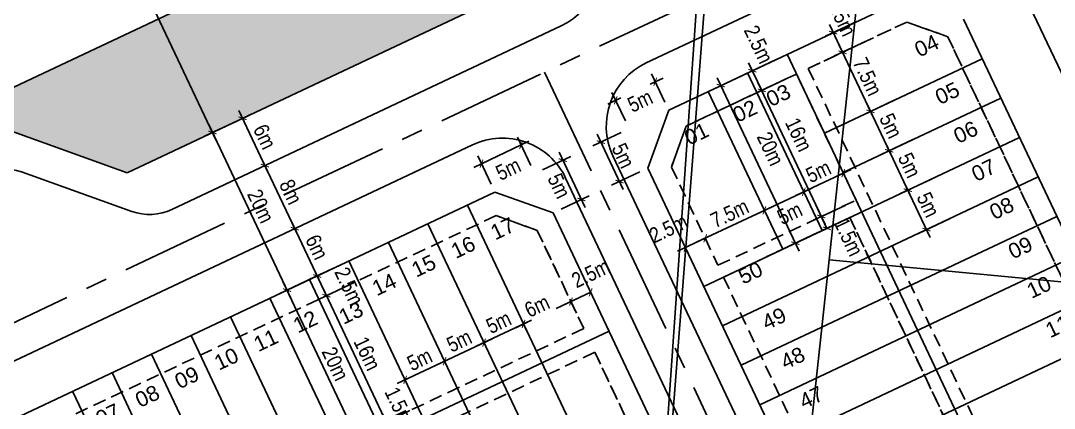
# Model space of a CAD drawing. Extents: x 597165 to 598689, y 1181586 to 1183364.
# Drawn here: x 597749 to 597867.4, y 1182263.5 to 1182307.9 of the extents above; entities that cross this region are included whole.
import ezdxf
from ezdxf.enums import TextEntityAlignment as Align

# ---------------------------------------------------------------- set-up
doc = ezdxf.new("R2010")
doc.units = 0
doc.header["$MEASUREMENT"] = 0
doc.linetypes.add('CENTER', pattern=[2, 1.25, -0.25, 0.25, -0.25])
doc.linetypes.add('DASHED', pattern=[0.75, 0.5, -0.25])
doc.layers.get('0').update_dxf_attribs({"linetype": 'CONTINUOUS'})
doc.layers.get('DEFPOINTS').update_dxf_attribs({"color": 8, "linetype": 'CONTINUOUS'})
for name, color, linetype in [('CGXD', 3, 'CONTINUOUS'), ('DIM-T', 7, 'CONTINUOUS'), ('HA-CAY-XANH-KO', 3, 'CONTINUOUS'), ('NEN-HT', 8, 'CONTINUOUS'), ('NET-LE-CO', 3, 'CONTINUOUS'), ('NET-LENGOAI', 4, 'CONTINUOUS'), ('NET-LETRONG', 5, 'CONTINUOUS'), ('NET-PLO', 2, 'CONTINUOUS'), ('NET-TIM', 2, 'CENTER'), ('TEXT-SOLO', 7, 'CONTINUOUS')]:
    doc.layers.add(name, color=color, linetype=linetype)
doc.styles.add('AVO', font='VHELVEN.TTF')
doc.styles.add('VHEL-C-R', font='VHELVCN.TTF')
doc.dimstyles.new('TL1000', dxfattribs={"dimscale": 0, "dimtxt": 2, "dimasz": 0.7, "dimexe": 1, "dimexo": 1, "dimgap": 0.5, "dimtad": 1, "dimdec": 1, "dimzin": 12, "dimtxsty": 'VHEL-C-R', "dimblk1": 'ARCHTICK', "dimblk2": 'ARCHTICK', "dimsah": 1, "dimcen": -0.09, "dimdle": 1, "dimclrd": 256, "dimclre": 256, "dimclrt": 256, "dimazin": 3, "dimtfac": 0.005, "dimtdec": 1, "dimtix": 1, "dimtmove": 0, "dimatfit": 3, "dimtolj": 1, "dimtzin": 0})
pattern_1 = [(37.26582263, (0, 0), (-0.11023521, 3.854130278), [0, -3.04, 0, -3.4, 0, -3.25]), (7.26582263, (0, 0), (3.562592942, 5.629778284), [0, -1.64, 0, -2.74, 0, -1.05]), (327.26582263, (-2.46, 0.01), (6.228277961, -0.014137947), [0, -1, 0, -3.6, 0, -4.7]), (317.26582263, (-2.46, 0.01), (6.019377384, 1.73076346), [0, -0.5, 0, -2.36, 0, -2.7])]

# ---------------------------------------------------------------- blocks, each defined once
blk = doc.blocks.new('_ARCHTICK')
at = {"color": 0, "linetype": 'BYBLOCK', "const_width": 0.15}
blk.add_lwpolyline([(-0.5, -0.5), (0.5, 0.5)], dxfattribs=at)
blk = doc.blocks.new('*D509')
at = {"linetype": 'BYBLOCK'}
for p, q in [((597773.95, 1182297.65), (597777.36, 1182290.42)), ((597774.98, 1182297.03), (597775.28, 1182297.17)), ((597777.54, 1182291.61), (597777.84, 1182291.75))]:
    blk.add_line(p, q, dxfattribs=at)
at = {"layer": 'DEFPOINTS', "color": 0, "linetype": 'BYBLOCK'}
for p in [(597774.07, 1182296.6), (597776.63, 1182291.18), (597776.94, 1182291.32)]:
    blk.add_point(p, dxfattribs=at)
at = {"linetype": 'BYBLOCK', "xscale": 0.7, "yscale": 0.7, "zscale": 0.7}
for p, rotation in [((597774.37, 1182296.75), 115.282517254843), ((597776.94, 1182291.32), 295.282517254843)]:
    blk.add_blockref('_ARCHTICK', p, dxfattribs=dict(at, rotation=rotation))
at = {"linetype": 'BYBLOCK', "insert": (597776.92, 1182294.63), "char_height": 1.75, "attachment_point": 5, "rotation": 295.2825, "style": 'VHEL-C-R'}
blk.add_mtext('\\A1;6m', dxfattribs=at)
blk = doc.blocks.new('*D508')
at = {"linetype": 'BYBLOCK'}
blk.add_line((597779.93, 1182284.99), (597783.34, 1182277.76), dxfattribs=at)
at = {"layer": 'DEFPOINTS', "color": 0, "linetype": 'BYBLOCK'}
for p in [(597780.35, 1182284.09), (597782.92, 1182278.66), (597782.92, 1182278.66)]:
    blk.add_point(p, dxfattribs=at)
at = {"linetype": 'BYBLOCK', "xscale": 0.7, "yscale": 0.7, "zscale": 0.7}
for p, rotation in [((597780.35, 1182284.09), 115.282517254843), ((597782.92, 1182278.66), 295.282517254843)]:
    blk.add_blockref('_ARCHTICK', p, dxfattribs=dict(at, rotation=rotation))
at = {"linetype": 'BYBLOCK', "insert": (597782.89, 1182281.97), "char_height": 1.75, "attachment_point": 5, "rotation": 295.2825, "style": 'VHEL-C-R'}
blk.add_mtext('\\A1;6m', dxfattribs=at)
blk = doc.blocks.new('*D507')
at = {"linetype": 'BYBLOCK'}
blk.add_line((597776.51, 1182292.23), (597780.78, 1182283.18), dxfattribs=at)
at = {"layer": 'DEFPOINTS', "color": 0, "linetype": 'BYBLOCK'}
for p in [(597776.94, 1182291.32), (597780.35, 1182284.09), (597780.35, 1182284.09)]:
    blk.add_point(p, dxfattribs=at)
at = {"linetype": 'BYBLOCK', "xscale": 0.7, "yscale": 0.7, "zscale": 0.7}
for p, rotation in [((597776.94, 1182291.32), 115.282517254843), ((597780.35, 1182284.09), 295.282517254843)]:
    blk.add_blockref('_ARCHTICK', p, dxfattribs=dict(at, rotation=rotation))
at = {"linetype": 'BYBLOCK', "insert": (597779.9, 1182288.3), "char_height": 1.75, "attachment_point": 5, "rotation": 295.2825, "style": 'VHEL-C-R'}
blk.add_mtext('\\A1;8m', dxfattribs=at)
blk = doc.blocks.new('*D506')
at = {"linetype": 'BYBLOCK'}
for p, q in [((597774.85, 1182296.97), (597770.03, 1182294.69)), ((597770.5, 1182296.02), (597779.9, 1182276.13)), ((597783.39, 1182278.89), (597778.57, 1182276.61))]:
    blk.add_line(p, q, dxfattribs=at)
at = {"layer": 'DEFPOINTS', "color": 0, "linetype": 'BYBLOCK'}
for p in [(597775.75, 1182297.4), (597784.29, 1182279.31), (597779.47, 1182277.04)]:
    blk.add_point(p, dxfattribs=at)
at = {"linetype": 'BYBLOCK', "xscale": 0.7, "yscale": 0.7, "zscale": 0.7}
for p, rotation in [((597770.93, 1182295.12), 115.2825172559127), ((597779.47, 1182277.04), 295.2825172559128)]:
    blk.add_blockref('_ARCHTICK', p, dxfattribs=dict(at, rotation=rotation))
at = {"linetype": 'BYBLOCK', "insert": (597776.46, 1182286.67), "char_height": 1.75, "attachment_point": 5, "rotation": 295.2825, "style": 'VHEL-C-R'}
blk.add_mtext('\\A1;20m', dxfattribs=at)
blk = doc.blocks.new('*D446')
at = {"linetype": 'BYBLOCK'}
blk.add_line((597792.1, 1182266.33), (597798.42, 1182269.32), dxfattribs=at)
at = {"layer": 'DEFPOINTS', "color": 0, "linetype": 'BYBLOCK'}
for p in [(597797.52, 1182268.89), (597797.52, 1182268.89), (597793, 1182266.75)]:
    blk.add_point(p, dxfattribs=at)
at = {"linetype": 'BYBLOCK', "xscale": 0.7, "yscale": 0.7, "zscale": 0.7}
for p, rotation in [((597797.52, 1182268.89), 25.28251725275693), ((597793, 1182266.75), 205.282517252757)]:
    blk.add_blockref('_ARCHTICK', p, dxfattribs=dict(at, rotation=rotation))
at = {"linetype": 'BYBLOCK', "insert": (597794.66, 1182269.08), "char_height": 1.75, "attachment_point": 5, "rotation": 25.2825, "style": 'VHEL-C-R'}
blk.add_mtext('\\A1;5m', dxfattribs=at)
blk = doc.blocks.new('*D445')
at = {"linetype": 'BYBLOCK'}
blk.add_line((597796.62, 1182268.46), (597802.95, 1182271.45), dxfattribs=at)
at = {"layer": 'DEFPOINTS', "color": 0, "linetype": 'BYBLOCK'}
for p in [(597802.04, 1182271.02), (597802.04, 1182271.02), (597797.52, 1182268.89)]:
    blk.add_point(p, dxfattribs=at)
at = {"linetype": 'BYBLOCK', "xscale": 0.7, "yscale": 0.7, "zscale": 0.7}
for p, rotation in [((597802.04, 1182271.02), 25.28251725275696), ((597797.52, 1182268.89), 205.282517252757)]:
    blk.add_blockref('_ARCHTICK', p, dxfattribs=dict(at, rotation=rotation))
at = {"linetype": 'BYBLOCK', "insert": (597799.19, 1182271.22), "char_height": 1.75, "attachment_point": 5, "rotation": 25.2825, "style": 'VHEL-C-R'}
blk.add_mtext('\\A1;5m', dxfattribs=at)
blk = doc.blocks.new('*D444')
at = {"linetype": 'BYBLOCK'}
for p, q in [((597801.14, 1182270.6), (597807.47, 1182273.59)), ((597806.72, 1182272.82), (597806.99, 1182272.26))]:
    blk.add_line(p, q, dxfattribs=at)
at = {"layer": 'DEFPOINTS', "color": 0, "linetype": 'BYBLOCK'}
for p in [(597806.3, 1182273.72), (597806.56, 1182273.16), (597802.04, 1182271.02)]:
    blk.add_point(p, dxfattribs=at)
at = {"linetype": 'BYBLOCK', "xscale": 0.7, "yscale": 0.7, "zscale": 0.7}
for p, rotation in [((597806.56, 1182273.16), 25.28251725275696), ((597802.04, 1182271.02), 205.282517252757)]:
    blk.add_blockref('_ARCHTICK', p, dxfattribs=dict(at, rotation=rotation))
at = {"linetype": 'BYBLOCK', "insert": (597803.71, 1182273.35), "char_height": 1.75, "attachment_point": 5, "rotation": 25.2825, "style": 'VHEL-C-R'}
blk.add_mtext('\\A1;5m', dxfattribs=at)
blk = doc.blocks.new('*D443')
at = {"linetype": 'BYBLOCK'}
for p, q in [((597812.89, 1182276.15), (597810.3, 1182274.93)), ((597812.07, 1182275.54), (597812.42, 1182274.82)), ((597805.66, 1182272.73), (597807.01, 1182273.37)), ((597806.72, 1182272.82), (597806.99, 1182272.26))]:
    blk.add_line(p, q, dxfattribs=at)
at = {"layer": 'DEFPOINTS', "color": 0, "linetype": 'BYBLOCK'}
for p in [(597811.65, 1182276.45), (597811.99, 1182275.72), (597806.3, 1182273.72)]:
    blk.add_point(p, dxfattribs=at)
at = {"linetype": 'BYBLOCK', "xscale": 0.7, "yscale": 0.7, "zscale": 0.7}
for p, rotation in [((597811.99, 1182275.72), 25.28251725275696), ((597806.56, 1182273.16), 205.282517252757)]:
    blk.add_blockref('_ARCHTICK', p, dxfattribs=dict(at, rotation=rotation))
at = {"linetype": 'BYBLOCK', "insert": (597808.11, 1182275.21), "char_height": 1.75, "attachment_point": 5, "rotation": 25.2825, "style": 'VHEL-C-R'}
blk.add_mtext('\\A1;6m', dxfattribs=at)
blk = doc.blocks.new('*D442')
at = {"linetype": 'BYBLOCK'}
for p, q in [((597811.08, 1182275.3), (597814.25, 1182276.79)), ((597814.2, 1182276.9), (597814.68, 1182275.89)), ((597812.07, 1182275.54), (597812.42, 1182274.82))]:
    blk.add_line(p, q, dxfattribs=at)
at = {"layer": 'DEFPOINTS', "color": 0, "linetype": 'BYBLOCK'}
for p in [(597813.77, 1182277.81), (597811.65, 1182276.45), (597814.25, 1182276.79)]:
    blk.add_point(p, dxfattribs=at)
at = {"linetype": 'BYBLOCK', "xscale": 0.7, "yscale": 0.7, "zscale": 0.7}
for p, rotation in [((597811.99, 1182275.72), 205.282517252757), ((597814.25, 1182276.79), 25.28251725275696)]:
    blk.add_blockref('_ARCHTICK', p, dxfattribs=dict(at, rotation=rotation))
at = {"linetype": 'BYBLOCK', "insert": (597814.26, 1182278.96), "char_height": 1.75, "attachment_point": 5, "rotation": 25.2825, "style": 'VHEL-C-R'}
blk.add_mtext('\\A1;2.5m', dxfattribs=at)
blk = doc.blocks.new('*D441')
at = {"linetype": 'BYBLOCK'}
for p, q in [((597824.19, 1182281.49), (597827.36, 1182282.98)), ((597827.42, 1182282.85), (597827.79, 1182282.08))]:
    blk.add_line(p, q, dxfattribs=at)
at = {"layer": 'DEFPOINTS', "color": 0, "linetype": 'BYBLOCK'}
for p in [(597826.99, 1182283.76), (597827.36, 1182282.98), (597825.1, 1182281.92)]:
    blk.add_point(p, dxfattribs=at)
at = {"linetype": 'BYBLOCK', "xscale": 0.7, "yscale": 0.7, "zscale": 0.7}
for p, rotation in [((597827.36, 1182282.98), 25.28251725275696), ((597825.1, 1182281.92), 205.282517252757)]:
    blk.add_blockref('_ARCHTICK', p, dxfattribs=dict(at, rotation=rotation))
at = {"linetype": 'BYBLOCK', "insert": (597823.17, 1182284.11), "char_height": 1.75, "attachment_point": 5, "rotation": 25.2825, "style": 'VHEL-C-R'}
blk.add_mtext('\\A1;2.5m', dxfattribs=at)
blk = doc.blocks.new('*D440')
at = {"linetype": 'BYBLOCK'}
for p, q in [((597826.46, 1182282.56), (597835.05, 1182286.61)), ((597834.18, 1182286.1), (597834.57, 1182285.28)), ((597827.42, 1182282.85), (597827.79, 1182282.08))]:
    blk.add_line(p, q, dxfattribs=at)
at = {"layer": 'DEFPOINTS', "color": 0, "linetype": 'BYBLOCK'}
for p in [(597833.75, 1182287.01), (597834.14, 1182286.19), (597826.99, 1182283.76)]:
    blk.add_point(p, dxfattribs=at)
at = {"linetype": 'BYBLOCK', "xscale": 0.7, "yscale": 0.7, "zscale": 0.7}
for p, rotation in [((597834.14, 1182286.19), 25.28251725275696), ((597827.36, 1182282.98), 205.282517252757)]:
    blk.add_blockref('_ARCHTICK', p, dxfattribs=dict(at, rotation=rotation))
at = {"linetype": 'BYBLOCK', "insert": (597830.16, 1182285.84), "char_height": 1.75, "attachment_point": 5, "rotation": 25.2825, "style": 'VHEL-C-R'}
blk.add_mtext('\\A1;7.5m', dxfattribs=at)
blk = doc.blocks.new('*D439')
at = {"linetype": 'BYBLOCK'}
for p, q in [((597833.24, 1182285.76), (597839.57, 1182288.75)), ((597834.18, 1182286.1), (597834.57, 1182285.28))]:
    blk.add_line(p, q, dxfattribs=at)
at = {"layer": 'DEFPOINTS', "color": 0, "linetype": 'BYBLOCK'}
for p in [(597838.66, 1182288.32), (597838.66, 1182288.32), (597833.75, 1182287.01)]:
    blk.add_point(p, dxfattribs=at)
at = {"linetype": 'BYBLOCK', "xscale": 0.7, "yscale": 0.7, "zscale": 0.7}
for p, rotation in [((597838.66, 1182288.32), 25.28251725275696), ((597834.14, 1182286.19), 205.282517252757)]:
    blk.add_blockref('_ARCHTICK', p, dxfattribs=dict(at, rotation=rotation))
at = {"linetype": 'BYBLOCK', "insert": (597837.05, 1182285.85), "char_height": 1.75, "attachment_point": 5, "rotation": 25.2825, "style": 'VHEL-C-R'}
blk.add_mtext('\\A1;5m', dxfattribs=at)
blk = doc.blocks.new('*D438')
at = {"linetype": 'BYBLOCK'}
for p, q in [((597837.76, 1182287.89), (597844.09, 1182290.88)), ((597843.58, 1182289.62), (597843.61, 1182289.55))]:
    blk.add_line(p, q, dxfattribs=at)
at = {"layer": 'DEFPOINTS', "color": 0, "linetype": 'BYBLOCK'}
for p in [(597843.15, 1182290.52), (597843.18, 1182290.46), (597838.66, 1182288.32)]:
    blk.add_point(p, dxfattribs=at)
at = {"linetype": 'BYBLOCK', "xscale": 0.7, "yscale": 0.7, "zscale": 0.7}
for p, rotation in [((597843.18, 1182290.46), 25.28251725275696), ((597838.66, 1182288.32), 205.282517252757)]:
    blk.add_blockref('_ARCHTICK', p, dxfattribs=dict(at, rotation=rotation))
at = {"linetype": 'BYBLOCK', "insert": (597840.33, 1182290.65), "char_height": 1.75, "attachment_point": 5, "rotation": 25.2825, "style": 'VHEL-C-R'}
blk.add_mtext('\\A1;5m', dxfattribs=at)
blk = doc.blocks.new('*D289')
at = {"linetype": 'BYBLOCK'}
for p, q in [((597785.63, 1182279.94), (597782.01, 1182278.24)), ((597782.49, 1182279.57), (597783.98, 1182276.4)), ((597786.7, 1182277.68), (597783.08, 1182275.97))]:
    blk.add_line(p, q, dxfattribs=at)
at = {"layer": 'DEFPOINTS', "color": 0, "linetype": 'BYBLOCK'}
for p in [(597786.53, 1182280.37), (597787.6, 1182278.11), (597783.98, 1182276.4)]:
    blk.add_point(p, dxfattribs=at)
at = {"linetype": 'BYBLOCK', "xscale": 0.7, "yscale": 0.7, "zscale": 0.7}
for p, rotation in [((597782.92, 1182278.66), 115.2825172516175), ((597783.98, 1182276.4), 295.2825172516174)]:
    blk.add_blockref('_ARCHTICK', p, dxfattribs=dict(at, rotation=rotation))
at = {"linetype": 'BYBLOCK', "insert": (597786.58, 1182277.48), "char_height": 1.75, "attachment_point": 5, "rotation": 295.2825, "style": 'VHEL-C-R'}
blk.add_mtext('\\A1;2.5m', dxfattribs=at)
blk = doc.blocks.new('*D288')
at = {"linetype": 'BYBLOCK'}
for p, q in [((597783.56, 1182277.31), (597791.24, 1182261.03)), ((597793.53, 1182263.22), (597789.91, 1182261.51))]:
    blk.add_line(p, q, dxfattribs=at)
at = {"layer": 'DEFPOINTS', "color": 0, "linetype": 'BYBLOCK'}
for p in [(597787.6, 1182278.11), (597794.43, 1182263.64), (597790.82, 1182261.93)]:
    blk.add_point(p, dxfattribs=at)
at = {"linetype": 'BYBLOCK', "xscale": 0.7, "yscale": 0.7, "zscale": 0.7}
for p, rotation in [((597783.98, 1182276.4), 115.2825172516175), ((597790.82, 1182261.93), 295.2825172516174)]:
    blk.add_blockref('_ARCHTICK', p, dxfattribs=dict(at, rotation=rotation))
at = {"linetype": 'BYBLOCK', "insert": (597788.66, 1182269.76), "char_height": 1.75, "attachment_point": 5, "rotation": 295.2825, "style": 'VHEL-C-R'}
blk.add_mtext('\\A1;16m', dxfattribs=at)
blk = doc.blocks.new('*D287')
at = {"linetype": 'BYBLOCK'}
for p, q in [((597790.39, 1182262.84), (597791.46, 1182260.58)), ((597794.17, 1182261.86), (597790.55, 1182260.15))]:
    blk.add_line(p, q, dxfattribs=at)
at = {"layer": 'DEFPOINTS', "color": 0, "linetype": 'BYBLOCK'}
for p in [(597794.43, 1182263.64), (597795.07, 1182262.29), (597791.46, 1182260.58)]:
    blk.add_point(p, dxfattribs=at)
at = {"linetype": 'BYBLOCK', "xscale": 0.7, "yscale": 0.7, "zscale": 0.7}
for p, rotation in [((597790.82, 1182261.93), 115.2825172516175), ((597791.46, 1182260.58), 295.2825172516174)]:
    blk.add_blockref('_ARCHTICK', p, dxfattribs=dict(at, rotation=rotation))
at = {"linetype": 'BYBLOCK', "insert": (597792.33, 1182263.73), "char_height": 1.75, "attachment_point": 5, "rotation": 295.2825, "style": 'VHEL-C-R'}
blk.add_mtext('\\A1;1.5m', dxfattribs=at)
blk = doc.blocks.new('*D283')
at = {"linetype": 'BYBLOCK'}
for p, q in [((597785.8, 1182280.03), (597778.57, 1182276.61)), ((597779.04, 1182277.94), (597788.44, 1182258.05)), ((597794.34, 1182261.94), (597787.11, 1182258.52))]:
    blk.add_line(p, q, dxfattribs=at)
at = {"layer": 'DEFPOINTS', "color": 0, "linetype": 'BYBLOCK'}
for p in [(597786.7, 1182280.45), (597795.25, 1182262.37), (597788.01, 1182258.95)]:
    blk.add_point(p, dxfattribs=at)
at = {"linetype": 'BYBLOCK', "xscale": 0.7, "yscale": 0.7, "zscale": 0.7}
for p, rotation in [((597779.47, 1182277.04), 115.2825172557225), ((597788.01, 1182258.95), 295.2825172557224)]:
    blk.add_blockref('_ARCHTICK', p, dxfattribs=dict(at, rotation=rotation))
at = {"linetype": 'BYBLOCK', "insert": (597785, 1182268.59), "char_height": 1.75, "attachment_point": 5, "rotation": 295.2825, "style": 'VHEL-C-R'}
blk.add_mtext('\\A1;20m', dxfattribs=at)
blk = doc.blocks.new('*D277')
at = {"linetype": 'BYBLOCK'}
for p, q in [((597844.74, 1182307.87), (597841.13, 1182306.16)), ((597841.6, 1182307.49), (597843.1, 1182304.32)), ((597845.81, 1182305.6), (597842.19, 1182303.9))]:
    blk.add_line(p, q, dxfattribs=at)
at = {"layer": 'DEFPOINTS', "color": 0, "linetype": 'BYBLOCK'}
for p in [(597845.65, 1182308.29), (597846.71, 1182306.03), (597843.1, 1182304.32)]:
    blk.add_point(p, dxfattribs=at)
at = {"linetype": 'BYBLOCK', "xscale": 0.7, "yscale": 0.7, "zscale": 0.7}
for p, rotation in [((597842.03, 1182306.58), 115.2825172538964), ((597843.1, 1182304.32), 295.2825172538964)]:
    blk.add_blockref('_ARCHTICK', p, dxfattribs=dict(at, rotation=rotation))
at = {"linetype": 'BYBLOCK', "insert": (597842.99, 1182308.35), "char_height": 1.75, "attachment_point": 5, "rotation": 295.2825, "style": 'VHEL-C-R'}
blk.add_mtext('\\A1;2.5m', dxfattribs=at)
blk = doc.blocks.new('*D276')
at = {"linetype": 'BYBLOCK'}
for p, q in [((597842.67, 1182305.23), (597846.73, 1182296.64)), ((597849.01, 1182298.82), (597845.4, 1182297.11))]:
    blk.add_line(p, q, dxfattribs=at)
at = {"layer": 'DEFPOINTS', "color": 0, "linetype": 'BYBLOCK'}
for p in [(597846.71, 1182306.03), (597849.92, 1182299.25), (597846.3, 1182297.54)]:
    blk.add_point(p, dxfattribs=at)
at = {"linetype": 'BYBLOCK', "xscale": 0.7, "yscale": 0.7, "zscale": 0.7}
for p, rotation in [((597843.1, 1182304.32), 115.2825172538964), ((597846.3, 1182297.54), 295.2825172538964)]:
    blk.add_blockref('_ARCHTICK', p, dxfattribs=dict(at, rotation=rotation))
at = {"linetype": 'BYBLOCK', "insert": (597845.96, 1182301.53), "char_height": 1.75, "attachment_point": 5, "rotation": 295.2825, "style": 'VHEL-C-R'}
blk.add_mtext('\\A1;7.5m', dxfattribs=at)
blk = doc.blocks.new('*D275')
at = {"linetype": 'BYBLOCK'}
for p, q in [((597845.87, 1182298.45), (597848.86, 1182292.12)), ((597851.15, 1182294.3), (597847.53, 1182292.59))]:
    blk.add_line(p, q, dxfattribs=at)
at = {"layer": 'DEFPOINTS', "color": 0, "linetype": 'BYBLOCK'}
for p in [(597849.92, 1182299.25), (597852.05, 1182294.73), (597848.44, 1182293.02)]:
    blk.add_point(p, dxfattribs=at)
at = {"linetype": 'BYBLOCK', "xscale": 0.7, "yscale": 0.7, "zscale": 0.7}
for p, rotation in [((597846.3, 1182297.54), 115.2825172538964), ((597848.44, 1182293.02), 295.2825172538964)]:
    blk.add_blockref('_ARCHTICK', p, dxfattribs=dict(at, rotation=rotation))
at = {"linetype": 'BYBLOCK', "insert": (597848.63, 1182295.88), "char_height": 1.75, "attachment_point": 5, "rotation": 295.2825, "style": 'VHEL-C-R'}
blk.add_mtext('\\A1;5m', dxfattribs=at)
blk = doc.blocks.new('*D274')
at = {"linetype": 'BYBLOCK'}
for p, q in [((597848.01, 1182293.92), (597851, 1182287.6)), ((597853.28, 1182289.78), (597849.67, 1182288.07))]:
    blk.add_line(p, q, dxfattribs=at)
at = {"layer": 'DEFPOINTS', "color": 0, "linetype": 'BYBLOCK'}
for p in [(597852.05, 1182294.73), (597854.19, 1182290.21), (597850.57, 1182288.5)]:
    blk.add_point(p, dxfattribs=at)
at = {"linetype": 'BYBLOCK', "xscale": 0.7, "yscale": 0.7, "zscale": 0.7}
for p, rotation in [((597848.44, 1182293.02), 115.2825172538964), ((597850.57, 1182288.5), 295.2825172538964)]:
    blk.add_blockref('_ARCHTICK', p, dxfattribs=dict(at, rotation=rotation))
at = {"linetype": 'BYBLOCK', "insert": (597850.76, 1182291.36), "char_height": 1.75, "attachment_point": 5, "rotation": 295.2825, "style": 'VHEL-C-R'}
blk.add_mtext('\\A1;5m', dxfattribs=at)
blk = doc.blocks.new('*D273')
at = {"linetype": 'BYBLOCK'}
for p, q in [((597835.48, 1182303.49), (597831.86, 1182301.78)), ((597832.34, 1182303.11), (597833.84, 1182299.95)), ((597836.55, 1182301.23), (597832.93, 1182299.52))]:
    blk.add_line(p, q, dxfattribs=at)
at = {"layer": 'DEFPOINTS', "color": 0, "linetype": 'BYBLOCK'}
for p in [(597836.38, 1182303.92), (597837.45, 1182301.66), (597833.84, 1182299.95)]:
    blk.add_point(p, dxfattribs=at)
at = {"linetype": 'BYBLOCK', "xscale": 0.7, "yscale": 0.7, "zscale": 0.7}
for p, rotation in [((597832.77, 1182302.21), 115.2825172514839), ((597833.84, 1182299.95), 295.2825172514839)]:
    blk.add_blockref('_ARCHTICK', p, dxfattribs=dict(at, rotation=rotation))
at = {"linetype": 'BYBLOCK', "insert": (597833.48, 1182305.22), "char_height": 1.75, "attachment_point": 5, "rotation": 295.2825, "style": 'VHEL-C-R'}
blk.add_mtext('\\A1;2.5m', dxfattribs=at)
blk = doc.blocks.new('*D272')
at = {"linetype": 'BYBLOCK'}
for p, q in [((597833.41, 1182300.85), (597841.1, 1182284.58)), ((597843.38, 1182286.76), (597839.76, 1182285.05))]:
    blk.add_line(p, q, dxfattribs=at)
at = {"layer": 'DEFPOINTS', "color": 0, "linetype": 'BYBLOCK'}
for p in [(597837.45, 1182301.66), (597844.29, 1182287.19), (597840.67, 1182285.48)]:
    blk.add_point(p, dxfattribs=at)
at = {"linetype": 'BYBLOCK', "xscale": 0.7, "yscale": 0.7, "zscale": 0.7}
for p, rotation in [((597833.84, 1182299.95), 115.2825172514839), ((597840.67, 1182285.48), 295.2825172514839)]:
    blk.add_blockref('_ARCHTICK', p, dxfattribs=dict(at, rotation=rotation))
at = {"linetype": 'BYBLOCK', "insert": (597838.08, 1182294.87), "char_height": 1.75, "attachment_point": 5, "rotation": 295.2825, "style": 'VHEL-C-R'}
blk.add_mtext('\\A1;16m', dxfattribs=at)
blk = doc.blocks.new('*D271')
at = {"linetype": 'BYBLOCK'}
for p, q in [((597840.24, 1182286.39), (597841.31, 1182284.12)), ((597844.02, 1182285.41), (597840.41, 1182283.7))]:
    blk.add_line(p, q, dxfattribs=at)
at = {"layer": 'DEFPOINTS', "color": 0, "linetype": 'BYBLOCK'}
for p in [(597844.29, 1182287.19), (597844.93, 1182285.83), (597841.31, 1182284.12)]:
    blk.add_point(p, dxfattribs=at)
at = {"linetype": 'BYBLOCK', "xscale": 0.7, "yscale": 0.7, "zscale": 0.7}
for p, rotation in [((597840.67, 1182285.48), 115.2825172514839), ((597841.31, 1182284.12), 295.2825172514839)]:
    blk.add_blockref('_ARCHTICK', p, dxfattribs=dict(at, rotation=rotation))
at = {"linetype": 'BYBLOCK', "insert": (597843.79, 1182283.13), "char_height": 1.75, "attachment_point": 5, "rotation": 295.2825, "style": 'VHEL-C-R'}
blk.add_mtext('\\A1;1.5m', dxfattribs=at)
blk = doc.blocks.new('*D270')
at = {"linetype": 'BYBLOCK'}
for p, q in [((597835.48, 1182303.49), (597828.25, 1182300.07)), ((597828.72, 1182301.4), (597838.12, 1182281.51)), ((597844.02, 1182285.41), (597836.79, 1182281.99))]:
    blk.add_line(p, q, dxfattribs=at)
at = {"layer": 'DEFPOINTS', "color": 0, "linetype": 'BYBLOCK'}
for p in [(597836.38, 1182303.92), (597844.93, 1182285.83), (597837.69, 1182282.42)]:
    blk.add_point(p, dxfattribs=at)
at = {"linetype": 'BYBLOCK', "xscale": 0.7, "yscale": 0.7, "zscale": 0.7}
for p, rotation in [((597829.15, 1182300.5), 115.2825172400892), ((597837.69, 1182282.42), 295.2825172400892)]:
    blk.add_blockref('_ARCHTICK', p, dxfattribs=dict(at, rotation=rotation))
at = {"linetype": 'BYBLOCK', "insert": (597834.83, 1182293.25), "char_height": 1.75, "attachment_point": 5, "rotation": 295.2825, "style": 'VHEL-C-R'}
blk.add_mtext('\\A1;20m', dxfattribs=at)
blk = doc.blocks.new('*D269')
at = {"linetype": 'BYBLOCK'}
for p, q in [((597850.14, 1182289.4), (597853.13, 1182283.07)), ((597855.42, 1182285.26), (597851.8, 1182283.55))]:
    blk.add_line(p, q, dxfattribs=at)
at = {"layer": 'DEFPOINTS', "color": 0, "linetype": 'BYBLOCK'}
for p in [(597854.19, 1182290.21), (597856.32, 1182285.69), (597852.71, 1182283.98)]:
    blk.add_point(p, dxfattribs=at)
at = {"linetype": 'BYBLOCK', "xscale": 0.7, "yscale": 0.7, "zscale": 0.7}
for p, rotation in [((597850.57, 1182288.5), 115.2825172538964), ((597852.71, 1182283.98), 295.2825172538964)]:
    blk.add_blockref('_ARCHTICK', p, dxfattribs=dict(at, rotation=rotation))
at = {"linetype": 'BYBLOCK', "insert": (597852.9, 1182286.83), "char_height": 1.75, "attachment_point": 5, "rotation": 295.2825, "style": 'VHEL-C-R'}
blk.add_mtext('\\A1;5m', dxfattribs=at)
blk = doc.blocks.new('*D189')
at = {"linetype": 'BYBLOCK'}
for p, q in [((597662.85, 1182530.97), (597659.23, 1182529.26)), ((597659.71, 1182530.59), (597771.36, 1182294.22)), ((597773.64, 1182296.4), (597770.03, 1182294.69))]:
    blk.add_line(p, q, dxfattribs=at)
at = {"layer": 'DEFPOINTS', "color": 0, "linetype": 'BYBLOCK'}
for p in [(597663.75, 1182531.4), (597774.55, 1182296.83), (597770.93, 1182295.12)]:
    blk.add_point(p, dxfattribs=at)
at = {"linetype": 'BYBLOCK', "xscale": 0.7, "yscale": 0.7, "zscale": 0.7}
for p, rotation in [((597660.14, 1182529.69), 115.2825172520224), ((597770.93, 1182295.12), 295.2825172520224)]:
    blk.add_blockref('_ARCHTICK', p, dxfattribs=dict(at, rotation=rotation))
at = {"linetype": 'BYBLOCK', "insert": (597716.79, 1182413), "char_height": 1.75, "attachment_point": 5, "rotation": 295.2825, "style": 'VHEL-C-R'}
blk.add_mtext('\\A1;259.4m', dxfattribs=at)
blk = doc.blocks.new('*D90')
at = {"linetype": 'BYBLOCK'}
for p, q in [((597800.85, 1182291.12), (597807.18, 1182294.11)), ((597807.39, 1182291.33), (597805.85, 1182294.59)), ((597802.86, 1182289.19), (597801.32, 1182292.45))]:
    blk.add_line(p, q, dxfattribs=at)
at = {"layer": 'DEFPOINTS', "color": 0, "linetype": 'BYBLOCK'}
for p in [(597806.27, 1182293.68), (597807.81, 1182290.42), (597803.29, 1182288.29)]:
    blk.add_point(p, dxfattribs=at)
at = {"linetype": 'BYBLOCK', "xscale": 0.7, "yscale": 0.7, "zscale": 0.7}
for p, rotation in [((597806.27, 1182293.68), 25.28251725758189), ((597801.75, 1182291.55), 205.2825172575819)]:
    blk.add_blockref('_ARCHTICK', p, dxfattribs=dict(at, rotation=rotation))
at = {"linetype": 'BYBLOCK', "insert": (597804.81, 1182290.93), "char_height": 1.75, "attachment_point": 5, "rotation": 25.2825, "style": 'VHEL-C-R'}
blk.add_mtext('\\A1;5m', dxfattribs=at)
blk = doc.blocks.new('*D89')
at = {"linetype": 'BYBLOCK'}
for p, q in [((597813.62, 1182286.53), (597810.63, 1182292.86)), ((597808.72, 1182290.85), (597811.96, 1182292.38)), ((597810.85, 1182286.33), (597814.09, 1182287.86))]:
    blk.add_line(p, q, dxfattribs=at)
at = {"layer": 'DEFPOINTS', "color": 0, "linetype": 'BYBLOCK'}
for p in [(597811.06, 1182291.95), (597807.81, 1182290.42), (597809.95, 1182285.9)]:
    blk.add_point(p, dxfattribs=at)
at = {"linetype": 'BYBLOCK', "xscale": 0.7, "yscale": 0.7, "zscale": 0.7}
for p, rotation in [((597811.06, 1182291.95), 115.282517249205), ((597813.19, 1182287.43), 295.2825172492049)]:
    blk.add_blockref('_ARCHTICK', p, dxfattribs=dict(at, rotation=rotation))
at = {"linetype": 'BYBLOCK', "insert": (597810.63, 1182288.99), "char_height": 1.75, "attachment_point": 5, "rotation": 295.2825, "style": 'VHEL-C-R'}
blk.add_mtext('\\A1;5m', dxfattribs=at)
blk = doc.blocks.new('*D50')
at = {"linetype": 'BYBLOCK'}
for p, q in [((597822.54, 1182301.37), (597821.06, 1182300.67)), ((597822.75, 1182298.58), (597821.21, 1182301.84)), ((597816.21, 1182298.38), (597817.7, 1182299.08)), ((597818.23, 1182296.45), (597816.69, 1182299.71))]:
    blk.add_line(p, q, dxfattribs=at)
at = {"layer": 'DEFPOINTS', "color": 0, "linetype": 'BYBLOCK'}
for p in [(597817.12, 1182298.81), (597823.18, 1182297.68), (597818.66, 1182295.55)]:
    blk.add_point(p, dxfattribs=at)
at = {"linetype": 'BYBLOCK', "xscale": 0.7, "yscale": 0.7, "zscale": 0.7}
for p, rotation in [((597821.64, 1182300.94), 25.28251725161746), ((597817.12, 1182298.81), 205.2825172516175)]:
    blk.add_blockref('_ARCHTICK', p, dxfattribs=dict(at, rotation=rotation))
at = {"linetype": 'BYBLOCK', "insert": (597819.91, 1182298.74), "char_height": 1.75, "attachment_point": 5, "rotation": 25.2825, "style": 'VHEL-C-R'}
blk.add_mtext('\\A1;5m', dxfattribs=at)
blk = doc.blocks.new('*D49')
at = {"linetype": 'BYBLOCK'}
for p, q in [((597817.75, 1182295.12), (597814.51, 1182293.59)), ((597817.98, 1182288.59), (597814.99, 1182294.92)), ((597819.89, 1182290.6), (597816.65, 1182289.07))]:
    blk.add_line(p, q, dxfattribs=at)
at = {"layer": 'DEFPOINTS', "color": 0, "linetype": 'BYBLOCK'}
for p in [(597818.66, 1182295.55), (597815.42, 1182294.01), (597820.79, 1182291.02)]:
    blk.add_point(p, dxfattribs=at)
at = {"linetype": 'BYBLOCK', "xscale": 0.7, "yscale": 0.7, "zscale": 0.7}
for p, rotation in [((597815.42, 1182294.01), 115.2825172611338), ((597817.55, 1182289.49), 295.2825172611338)]:
    blk.add_blockref('_ARCHTICK', p, dxfattribs=dict(at, rotation=rotation))
at = {"linetype": 'BYBLOCK', "insert": (597817.98, 1182292.46), "char_height": 1.75, "attachment_point": 5, "rotation": 295.2825, "style": 'VHEL-C-R'}
blk.add_mtext('\\A1;5m', dxfattribs=at)

msp = doc.modelspace()

# ---------------------------------------------------------------- hatches: boundary and pattern name
at = {"layer": 'HA-CAY-XANH-KO'}
h = msp.add_hatch(dxfattribs=at)
h.set_pattern_fill('AR-SAND', color=256, scale=2, angle=359.765823, style=0)
h.set_pattern_definition(pattern_1)
h.paths.add_polyline_path([(597753.0888, 1182385.5849, -0.41421356), (597755.7514, 1182384.6307), (597785.3268, 1182322.0139, -0.41421356), (597783.5376, 1182317.0216), (597733.3543, 1182293.3188, 0.41364605), (597732.3984, 1182290.6597), (597733.0036, 1182289.3718), (597746.5184, 1182295.7552), (597761.1627, 1182290.5068), (597806.7294, 1182312.029, 0.41421356), (597808.5186, 1182317.0214), (597761.2539, 1182417.0899), (597752.0273, 1182412.7319), (597796.4074, 1182318.8365, -0.55031152), (597803.544, 1182314.316, -1), (597793.544, 1182314.316, -0.2900633), (597796.4074, 1182318.8365), (597752.0273, 1182412.7319), (597733.3696, 1182403.9194, 0.42078461), (597732.4349, 1182401.2166, -0.00559574), (597732.4154, 1182401.2569), (597741.3841, 1182382.2684, 0.29013646), (597743.1925, 1182381.1225, 0.11076548), (597744.0467, 1182381.3141)])
h.paths.add_polyline_path([(597634.5643, 1182290.8952), (597615.5759, 1182281.9265), (597591.4588, 1182332.9868), (597588.3336, 1182324.2668), (597630.7593, 1182234.4437), (597637.4158, 1182232.0581), (597696.0978, 1182259.775), (597701.3463, 1182274.4193), (597714.9193, 1182280.8302), (597714.3174, 1182282.111, 0.4147813), (597711.6531, 1182283.0688), (597651.6476, 1182254.7267)])
h.paths.add_polyline_path([(597784.6041, 1182304.8138), (597800.8115, 1182304.7476), (597800.8309, 1182309.4983), (597784.6235, 1182309.5645)], flags=24)
h = msp.add_hatch(dxfattribs=at)
h.set_pattern_fill('AR-SAND', color=256, scale=2, angle=359.765823, style=0)
h.set_pattern_definition(pattern_1)
h.paths.add_polyline_path([(597743.5417, 1182333.2123, 0.41421356), (597740.8791, 1182334.1666), (597719.027, 1182323.8453, 0.41320541), (597718.0698, 1182321.1889), (597727.6695, 1182300.7221, 0.2906618), (597729.4796, 1182299.5727, 0.11076548), (597730.3337, 1182299.7643), (597752.2409, 1182310.1116, 0.41421356), (597753.1951, 1182312.7742)])

# ---------------------------------------------------------------- linework, layer by layer
at = {"layer": 'CGXD', "linetype": 'DASHED', "ltscale": 3}
for p, q in [((597839.1694, 1182302.4677), (597850.4399, 1182307.7911)), ((597850.4399, 1182307.7911), (597855.1468, 1182306.1042)), ((597855.1468, 1182306.1042), (597909.3373, 1182191.3727)), ((597839.1694, 1182302.4677), (597895.3295, 1182183.5662)), ((597825.1862, 1182295.8631), (597837.8131, 1182301.8271)), ((597844.6464, 1182287.3597), (597837.8131, 1182301.8271)), ((597823.4993, 1182291.1563), (597825.1862, 1182295.8631)), ((597823.4993, 1182291.1563), (597828.8227, 1182279.8858)), ((597828.8227, 1182279.8858), (597844.6464, 1182287.3597)), ((597803.4209, 1182285.5828), (597731.1481, 1182251.4466)), ((597803.4209, 1182285.5828), (597808.1277, 1182283.8959)), ((597829.4633, 1182278.5295), (597843.9307, 1182285.3628)), ((597843.9307, 1182285.3628), (597892.4412, 1182182.657)), ((597808.1277, 1182283.8959), (597813.4511, 1182272.6254)), ((597829.4633, 1182278.5295), (597875.4323, 1182181.2045)), ((597813.4511, 1182272.6254), (597734.7845, 1182235.4693)), ((597814.7323, 1182269.9127), (597736.0658, 1182232.7566)), ((597814.7323, 1182269.9127), (597820.0557, 1182258.6422))]:
    msp.add_line(p, q, dxfattribs=at)
for points in [[(597855.1468, 1182306.1042), (597850.4399, 1182307.7911), (597839.1694, 1182302.4677), (597895.3295, 1182183.5662), (597907.6144, 1182187.4334), (597909.3373, 1182191.3727)], [(597837.8131, 1182301.8271), (597825.1862, 1182295.8631), (597823.4993, 1182291.1563), (597828.8227, 1182279.8858), (597844.6464, 1182287.3597)], [(597813.4511, 1182272.6254), (597808.1277, 1182283.8959), (597803.4209, 1182285.5828), (597731.1481, 1182251.4466), (597729.4612, 1182246.7398), (597734.7845, 1182235.4693)], [(597843.9307, 1182285.3628), (597829.4633, 1182278.5295), (597875.4323, 1182181.2045), (597880.6198, 1182178.9357), (597892.4412, 1182182.657)], [(597818.3687, 1182253.9354), (597820.0557, 1182258.6422), (597814.7323, 1182269.9127), (597736.0658, 1182232.7566), (597741.3891, 1182221.4861), (597746.096, 1182219.7992)]]:
    msp.add_lwpolyline(points, close=True, dxfattribs=at)
at = {"layer": 'NEN-HT', "linetype": 'CONTINUOUS'}
for p, q in [((597841.56, 1182280.51), (597848.63, 1182346.2)), ((597829.63, 1182340.05), (597823.47, 1182260.37)), ((597826.68, 1182314.3), (597822.95, 1182260.5)), ((597826.68, 1182314.3), (597822.95, 1182260.5)), ((597834.94, 1182218.98), (597841.56, 1182280.51)), ((597841.56, 1182280.51), (597918.59, 1182273.22))]:
    msp.add_line(p, q, dxfattribs=at)
at = {"layer": 'NET-LE-CO'}
msp.add_line((597733.3543, 1182293.3188), (597783.5376, 1182317.0216), dxfattribs=at)
at = {"layer": 'NET-LENGOAI', "ltscale": 20}
for p, q in [((597848.1982, 1182316.1327), (597820.6197, 1182303.1067)), ((597864.1737, 1182310.4071), (597916.857, 1182198.8667)), ((597810.8743, 1182307.3512), (597766.2827, 1182286.2894)), ((597800.727, 1182293.7109), (597726.5816, 1182258.6902)), ((597871.1322, 1182177.4305), (597816.8027, 1182292.4563)), ((597749.0682, 1182290.5922), (597761.6959, 1182286.0665)), ((597811.3774, 1182289.8938), (597825.4711, 1182260.0548))]:
    msp.add_line(p, q, dxfattribs=at)
for centre, radius, start, end in [((597807.4576, 1182314.5849), 8, 295.282517, 25.282517), ((597824.0364, 1182295.873), 8, 115.282517, 205.282517), ((597804.1437, 1182286.4772), 8, 25.282517, 115.282517), ((597747.0439, 1182284.944), 6, 70.282517, 115.282517), ((597763.7202, 1182291.7147), 6, 250.282517, 295.282517)]:
    msp.add_arc(centre, radius, start, end, dxfattribs=at)
at = {"layer": 'NET-LETRONG'}
for p, q in [((597806.7294, 1182312.029), (597761.1627, 1182290.5068)), ((597850.3086, 1182310.4939), (597823.1822, 1182297.6814)), ((597856.9651, 1182308.1082), (597912.0833, 1182191.4125)), ((597820.7965, 1182291.0249), (597823.1822, 1182297.6814)), ((597761.1627, 1182290.5068), (597746.5184, 1182295.7552)), ((597873.572, 1182179.2895), (597820.7965, 1182291.0249)), ((597729.1441, 1182253.2649), (597803.2895, 1182288.2856)), ((597803.2895, 1182288.2856), (597809.946, 1182285.9)), ((597809.946, 1182285.9), (597822.7584, 1182258.7736))]:
    msp.add_line(p, q, dxfattribs=at)
at = {"layer": 'NET-PLO'}
for p, q in [((597836.7454, 1182304.0877), (597894.963, 1182180.8299)), ((597841.0162, 1182295.0455), (597859.1005, 1182303.5872)), ((597832.2243, 1182301.9522), (597840.766, 1182283.868)), ((597827.7033, 1182299.8168), (597836.2449, 1182281.7326)), ((597843.1516, 1182290.5245), (597861.2359, 1182299.0661)), ((597827.2028, 1182277.4618), (597863.3713, 1182294.545)), ((597829.3382, 1182272.9407), (597865.5067, 1182290.024)), ((597800.1248, 1182286.7908), (597817.208, 1182250.6223)), ((597795.6037, 1182284.6554), (597812.687, 1182248.4869)), ((597831.4736, 1182268.4196), (597867.6421, 1182285.5029)), ((597791.0826, 1182282.52), (597808.1659, 1182246.3515)), ((597833.609, 1182263.8986), (597869.7775, 1182280.9818)), ((597786.5616, 1182280.3846), (597803.6448, 1182244.2161)), ((597782.0405, 1182278.2492), (597799.1238, 1182242.0807)), ((597835.7444, 1182259.3775), (597871.9129, 1182276.4608)), ((597777.5194, 1182276.1138), (597794.6027, 1182239.9453)), ((597772.9984, 1182273.9784), (597790.0817, 1182237.8099)), ((597816.3522, 1182272.3368), (597733.1646, 1182233.0452)), ((597768.4773, 1182271.843), (597785.5606, 1182235.6744)), ((597837.8798, 1182254.8564), (597874.0483, 1182271.9397)), ((597763.9562, 1182269.7076), (597781.0395, 1182233.539)), ((597759.4352, 1182267.5721), (597776.5185, 1182231.4036)), ((597754.9141, 1182265.4367), (597771.9974, 1182229.2682))]:
    msp.add_line(p, q, dxfattribs=at)
at = {"layer": 'NET-TIM', "ltscale": 10}
for p, q in [((598097.8379, 1182438.4674), (597391.9847, 1182105.0756)), ((597808.965, 1182302.0256), (597872.5396, 1182167.4262))]:
    msp.add_line(p, q, dxfattribs=at)

# ---------------------------------------------------------------- texts
at = {"layer": 'TEXT-SOLO', "color": 3, "style": 'AVO'}
for s, p in [('04', (597853.1048, 1182304.2905)), ('03', (597836.1201, 1182298.6125)), ('05', (597855.4632, 1182298.8418)), ('02', (597832.285, 1182296.8011)), ('06', (597857.5721, 1182294.3768)), ('01', (597826.7407, 1182294.1824)), ('07', (597859.6315, 1182290.0168)), ('08', (597861.6952, 1182285.6475)), ('17', (597804.5386, 1182283.3139)), ('16', (597800.0175, 1182281.1785)), ('09', (597863.8306, 1182281.1265)), ('15', (597795.4965, 1182279.043)), ('50', (597832.9235, 1182278.2409)), ('14', (597790.9754, 1182276.9076)), ('10', (597865.966, 1182276.6054)), ('13', (597787.1687, 1182273.6353)), ('12', (597781.9333, 1182272.6368)), ('49', (597835.6278, 1182272.9891)), ('11', (597868.1014, 1182272.0843)), ('11', (597777.4122, 1182270.5014)), ('10', (597772.8911, 1182268.366)), ('48', (597837.7632, 1182268.468)), ('09', (597768.3701, 1182266.2306)), ('08', (597763.849, 1182264.0952)), ('47', (597839.8986, 1182263.947)), ('07', (597759.3279, 1182261.9598))]:
    msp.add_text(s, height=1.75, rotation=25.516695, dxfattribs=at).set_placement(p, align=Align.CENTER)

# ---------------------------------------------------------------- dimensions: what is measured, and where the dimension line sits
at = {"layer": 'DIM-T'}
for p1, p2, distance, override, picture, middle in [((597663.7531, 1182531.3983), (597774.5464, 1182296.8282), -4, {"dimscale": 1, "dimtxt": 1.75, "dimdsep": 46, "dimpost": 'm'}, '*D189', (597716.7931, 1182413.0002)), ((597774.0713, 1182296.6038), (597776.6338, 1182291.1785), 0.3346, {"dimscale": 1, "dimtxt": 1.75, "dimpost": 'm'}, '*D509', (597776.9153, 1182294.6293)), ((597775.7531, 1182297.3982), (597784.2948, 1182279.3139), -5.3346, {"dimscale": 1, "dimtxt": 1.75, "dimpost": 'm'}, '*D506', (597776.4605, 1182286.673)), ((597786.7049, 1182280.4523), (597795.2465, 1182262.368), -8, {"dimscale": 1, "dimtxt": 1.75, "dimpost": 'm'}, '*D283', (597785.0022, 1182268.5887))]:
    dim = msp.add_aligned_dim(p1=p1, p2=p2, distance=distance, dimstyle='TL1000', override=override, dxfattribs=at)
    dim.commit()
    dim.dimension.update_dxf_attribs({"geometry": picture, "text_midpoint": middle})
for base, p1, p2, angle, override, picture, middle, dimtype in [((597843.0981, 1182304.3234), (597845.6473, 1182308.2922), (597846.715, 1182306.0317), 295.282517, {"dimscale": 1, "dimtxt": 1.75, "dimpost": 'm'}, '*D277', (597842.9868, 1182308.3506), 161), ((597833.8356, 1182299.9484), (597836.3847, 1182303.9173), (597837.4524, 1182301.6568), 295.282517, {"dimscale": 1, "dimtxt": 1.75, "dimpost": 'm'}, '*D273', (597833.4784, 1182305.2215), 161), ((597837.6927, 1182282.4164), (597836.3847, 1182303.9173), (597844.9264, 1182285.833), 295.282517, {"dimscale": 1, "dimtxt": 1.75, "dimpost": 'm'}, '*D270', (597834.8318, 1182293.2496), 161), ((597817.1192, 1182298.805), (597823.1801, 1182297.6804), (597818.659, 1182295.545), 205.282517, {"dimscale": 1, "dimtxt": 1.75, "dimpost": 'm'}, '*D50', (597819.9145, 1182298.7404), 161), ((597840.6689, 1182285.481), (597837.4524, 1182301.6568), (597844.2857, 1182287.1894), 295.282517, {"dimscale": 1, "dimtxt": 1.75, "dimpost": 'm', "dimse1": 1}, '*D272', (597838.0827, 1182294.8735), 160), ((597815.4166, 1182294.0135), (597820.7944, 1182291.0239), (597818.659, 1182295.545), 115.282517, {"dimscale": 1, "dimtxt": 1.75, "dimpost": 'm'}, '*D49', (597817.9753, 1182292.4572), 161), ((597806.2729, 1182293.682), (597803.2916, 1182288.2866), (597807.8127, 1182290.422), 25.282517, {"dimscale": 1, "dimtxt": 1.75, "dimpost": 'm'}, '*D90', (597804.8094, 1182290.9269), 161), ((597811.0551, 1182291.9535), (597809.9481, 1182285.901), (597807.8127, 1182290.422), 115.282517, {"dimscale": 1, "dimtxt": 1.75, "dimpost": 'm'}, '*D89', (597810.6318, 1182288.9887), 161), ((597841.3095, 1182284.1247), (597844.2857, 1182287.1894), (597844.9264, 1182285.833), 295.282517, {"dimscale": 1, "dimtxt": 1.75, "dimpost": 'm', "dimse1": 1}, '*D271', (597843.7893, 1182283.1268), 160), ((597783.9832, 1182276.402), (597786.5324, 1182280.3708), (597787.6001, 1182278.1103), 295.282517, {"dimscale": 1, "dimtxt": 1.75, "dimpost": 'm'}, '*D289', (597786.5842, 1182277.4807), 161), ((597791.4572, 1182260.5782), (597794.4334, 1182263.6429), (597795.074, 1182262.2866), 295.282517, {"dimscale": 1, "dimtxt": 1.75, "dimpost": 'm', "dimse1": 1}, '*D287', (597792.3287, 1182263.7264), 160)]:
    dim = msp.add_linear_dim(base=base, p1=p1, p2=p2, angle=angle, dimstyle='TL1000', override=override, dxfattribs=at)
    dim.commit()
    dim.dimension.update_dxf_attribs({"geometry": picture, "text_midpoint": middle, "dimtype": dimtype})
for base, p1, p2, angle, override, picture, middle in [((597846.3012, 1182297.5418), (597846.715, 1182306.0317), (597849.9181, 1182299.2501), 295.282517, {"dimscale": 1, "dimtxt": 1.75, "dimpost": 'm', "dimse1": 1}, '*D276', (597845.9598, 1182301.5278)), ((597848.4366, 1182293.0207), (597849.9181, 1182299.2501), (597852.0535, 1182294.729), 295.282517, {"dimscale": 1, "dimtxt": 1.75, "dimpost": 'm', "dimse1": 1}, '*D275', (597848.6291, 1182295.8764)), ((597850.5721, 1182288.4996), (597852.0535, 1182294.729), (597854.1889, 1182290.208), 295.282517, {"dimscale": 1, "dimtxt": 1.75, "dimpost": 'm', "dimse1": 1}, '*D274', (597850.7645, 1182291.3554)), ((597780.353, 1182284.0878), (597776.9364, 1182291.3215), (597780.353, 1182284.0878), 115.282517, {"dimscale": 1, "dimtxt": 1.75, "dimpost": 'm'}, '*D507', (597779.9049, 1182288.2998)), ((597852.7075, 1182283.9786), (597854.1889, 1182290.208), (597856.3243, 1182285.6869), 295.282517, {"dimscale": 1, "dimtxt": 1.75, "dimpost": 'm', "dimse1": 1}, '*D269', (597852.8999, 1182286.8343)), ((597782.9155, 1182278.6625), (597780.353, 1182284.0878), (597782.9155, 1182278.6625), 115.282517, {"dimscale": 1, "dimtxt": 1.75, "dimpost": 'm'}, '*D508', (597782.8945, 1182281.9703)), ((597790.8165, 1182261.9345), (597787.6001, 1182278.1103), (597794.4334, 1182263.6429), 295.282517, {"dimscale": 1, "dimtxt": 1.75, "dimpost": 'm', "dimse1": 1}, '*D288', (597788.6601, 1182269.7635))]:
    dim = msp.add_linear_dim(base=base, p1=p1, p2=p2, angle=angle, dimstyle='TL1000', override=override, dxfattribs=at)
    dim.commit()
    dim.dimension.update_dxf_attribs({"geometry": picture, "text_midpoint": middle})
at = {"layer": 'DIM-T', "color": 1}
for base, p1, p2, picture, middle in [((597843.1835, 1182290.457), (597838.6624, 1182288.3216), (597843.1516, 1182290.5245), '*D438', (597840.3277, 1182290.6495)), ((597834.1413, 1182286.1862), (597826.9944, 1182283.7565), (597833.7543, 1182287.0056), '*D440', (597830.1553, 1182285.8448)), ((597806.5628, 1182273.1602), (597802.0418, 1182271.0248), (597806.2975, 1182273.722), '*D444', (597803.7071, 1182273.3527)), ((597802.0418, 1182271.0248), (597797.5207, 1182268.8894), (597802.0418, 1182271.0248), '*D445', (597799.186, 1182271.2173))]:
    dim = msp.add_linear_dim(base=base, p1=p1, p2=p2, angle=205.282517, dimstyle='TL1000', override={"dimscale": 1, "dimtxt": 1.75, "dimdsep": 46, "dimpost": 'm'}, dxfattribs=at)
    dim.commit()
    dim.dimension.update_dxf_attribs({"geometry": picture, "text_midpoint": middle})
for base, p1, p2, picture, middle in [((597838.6624, 1182288.3216), (597833.7543, 1182287.0056), (597838.6624, 1182288.3216), '*D439', (597837.046, 1182285.8541)), ((597827.3597, 1182282.9831), (597825.0992, 1182281.9154), (597826.9944, 1182283.7565), '*D441', (597823.174, 1182284.1122)), ((597814.2486, 1182276.7904), (597811.6462, 1182276.4467), (597813.7687, 1182277.8066), '*D442', (597814.2588, 1182278.9597)), ((597811.9881, 1182275.7227), (597806.2975, 1182273.722), (597811.6462, 1182276.4467), '*D443', (597808.1115, 1182275.2051))]:
    dim = msp.add_linear_dim(base=base, p1=p1, p2=p2, angle=205.282517, dimstyle='TL1000', override={"dimscale": 1, "dimtxt": 1.75, "dimdsep": 46, "dimpost": 'm'}, dxfattribs=at)
    dim.commit()
    dim.dimension.update_dxf_attribs({"geometry": picture, "text_midpoint": middle, "dimtype": 160})
dim = msp.add_aligned_dim(p1=(597792.9996, 1182266.754), p2=(597797.5207, 1182268.8894), distance=0, dimstyle='TL1000', override={"dimscale": 1, "dimtxt": 1.75, "dimdsep": 46, "dimpost": 'm'}, dxfattribs=at)
dim.commit()
dim.dimension.update_dxf_attribs({"geometry": '*D446', "text_midpoint": (597794.665, 1182269.0819)})

doc.saveas('drawing.dxf')
